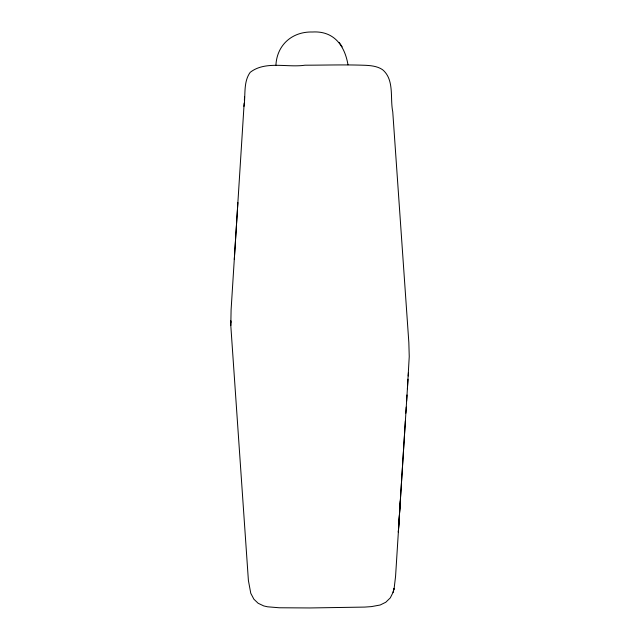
<?xml version="1.0" encoding="UTF-8"?>
<svg xmlns="http://www.w3.org/2000/svg" width="640" height="640" viewBox="0 0 640 640"><rect width="100%" height="100%" fill="white"/><g stroke="black" fill="none" stroke-linecap="round" stroke-linejoin="round"><path stroke-width="0.96" d="M408.008 379.208L395.568 576.352L394.144 588.36L393.024 592.448L390.288 597.888L385.784 602.248L380.168 605.008L371.376 606.616L364.68 607.088L309.992 607.952L279.288 607.768L267.568 606.8L263.776 605.936L258.136 603.256L253.896 599.208L250.776 593.296L248.4 580.512L230.8 325.576L231.096 309.864L244.168 103.152M230.752 322.824L230.784 320.768L230.8 325.576M407.4 388.768L409.24 356.568L408.84 342.52L392.752 111.752C389.928 98.32 394.64 79.736 382.576 69.704C377.736 66.384 371.744 65.656 366.032 65.328C345.696 64.52 325.336 65.184 304.992 65.2C287.344 67.84 265.392 60.504 250.192 72.344C243.144 82.064 245.752 95.24 243.96 106.4M234.304 259.448L237.888 202.544M405.352 421.144L398.328 532.216L400.336 500.808M405.856 413.176L406.24 407.12M406.624 401.048L407.008 394.952M244.368 100.2L244.584 96.952M408.208 376L408.416 372.752M275.912 65.408C276.808 45.12 292 31.456 312.504 32C333.952 30.704 344.784 45.664 347.992 64.832M393.904 589.224L394.144 588.36L393.024 592.448M339.264 42.496L342.16 46.832"/></g></svg>
